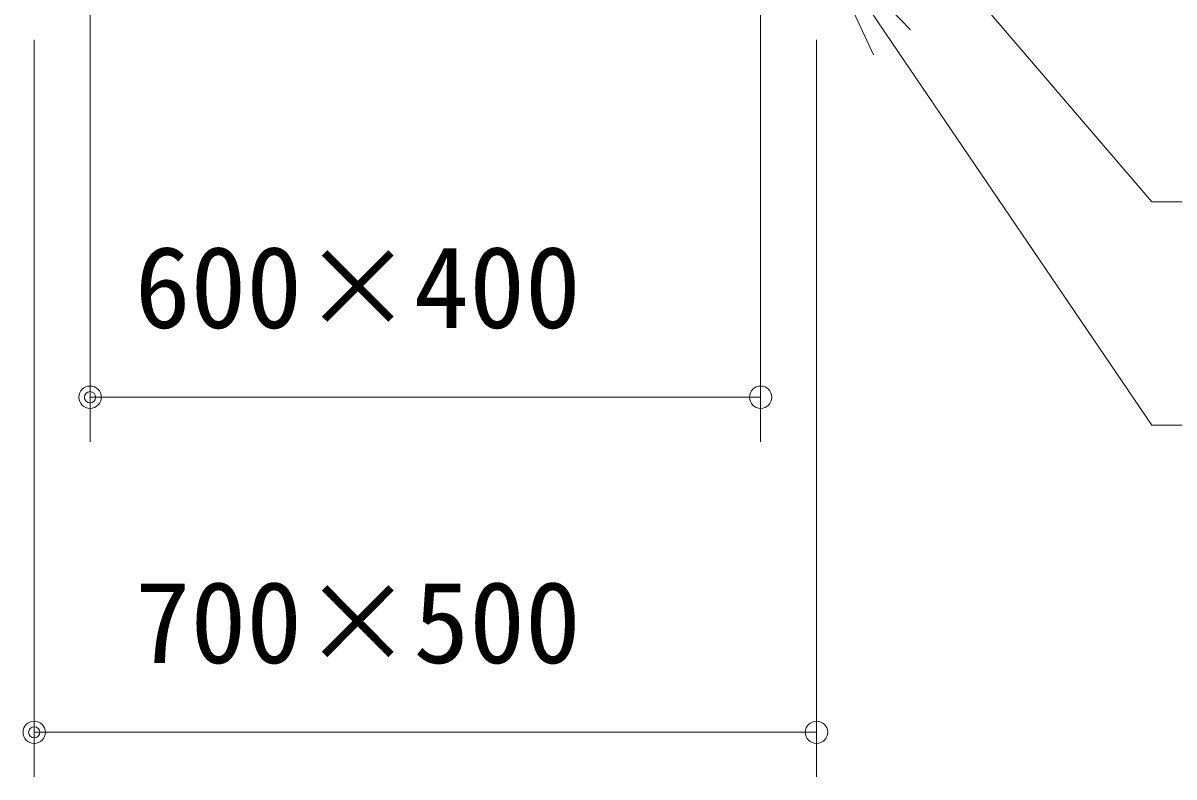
# Model space of a CAD drawing. Units: millimetres at full size, sheet at 1:20; details may follow other scales. Extents: x 10 to 16810, y -20 to 11900.
# Drawn here: x 5538 to 6568, y 2580 to 3255 of the extents above; entities that cross this region are included whole.
import ezdxf
from ezdxf.enums import TextEntityAlignment as Align

# ---------------------------------------------------------------- set-up
doc = ezdxf.new("R2010")
doc.units = ezdxf.units.MM
doc.header["$LTSCALE"] = 20
doc.header["$PDMODE"] = 32
doc.header["$PDSIZE"] = 10
doc.layers.add('LY_6', color=7, linetype='Continuous', lineweight=0)
doc.styles.add('ＭＳ ゴシック', font='')
doc.styles.get('ＭＳ ゴシック').set_extended_font_data('MS Gothic')

# ---------------------------------------------------------------- blocks, each defined once
blk = doc.blocks.new('-011-_DOTBLANK')
at = {"color": 7, "linetype": 'Continuous', "lineweight": 0}
blk.add_line((-0.5, 0), (-1, 0), dxfattribs=at)
blk.add_circle((0, 0), 0.5, dxfattribs=at)
blk = doc.blocks.new('-003-_U3')
at = {"color": 7, "linetype": 'Continuous', "lineweight": 0}
for p, q in [((-1, 0.1667), (0, 0)), ((0, 0), (-1, 0)), ((-1, -0.1667), (0, 0))]:
    blk.add_line(p, q, dxfattribs=at)

msp = doc.modelspace()

# ---------------------------------------------------------------- linework, layer by layer
at = {"layer": 'LY_6'}
for p, q in [((5597.83, 3390.29), (5597.83, 2880.29)), ((6197.83, 3390.29), (6197.83, 2880.29)), ((6325.93, 3354.18), (6547.83, 3095.29)), ((5547.83, 3240.29), (5547.83, 2580.29)), ((6247.83, 3240.29), (6247.83, 2580.29)), ((6315.23, 3237.96), (6547.83, 2895.29)), ((6547.83, 3095.29), (6587.83, 3095.29)), ((6197.83, 2920.29), (5597.83, 2920.29)), ((6547.83, 2895.29), (6587.83, 2895.29)), ((6247.83, 2620.29), (5547.83, 2620.29))]:
    msp.add_line(p, q, dxfattribs=at)
for p in [(5597.83, 2920.29), (5547.83, 2620.29)]:
    msp.add_point(p, dxfattribs=at)

# ---------------------------------------------------------------- block references
for name, p, xscale, yscale, rotation in [('-003-_U3', (6247.83, 3337.25), 120, 120, 124.16826), ('-011-_DOTBLANK', (5597.83, 2920.29), 20, 20, 180), ('-011-_DOTBLANK', (5547.83, 2620.29), 20, 20, 180)]:
    msp.add_blockref(name, p, dxfattribs=dict(at, xscale=xscale, yscale=yscale, rotation=rotation))
at = {"layer": 'LY_6', "xscale": 20, "yscale": 20}
for p in [(6197.83, 2920.29), (6247.83, 2620.29)]:
    msp.add_blockref('-011-_DOTBLANK', p, dxfattribs=at)

# ---------------------------------------------------------------- texts
at = {"layer": 'LY_6', "style": 'ＭＳ ゴシック'}
for s, p in [('600×400', (5637.86, 2960.29)), ('700×500', (5637.86, 2660.29))]:
    msp.add_text(s, height=73.31, dxfattribs=at).set_placement(p, align=Align.BOTTOM_LEFT)

doc.saveas('drawing.dxf')
